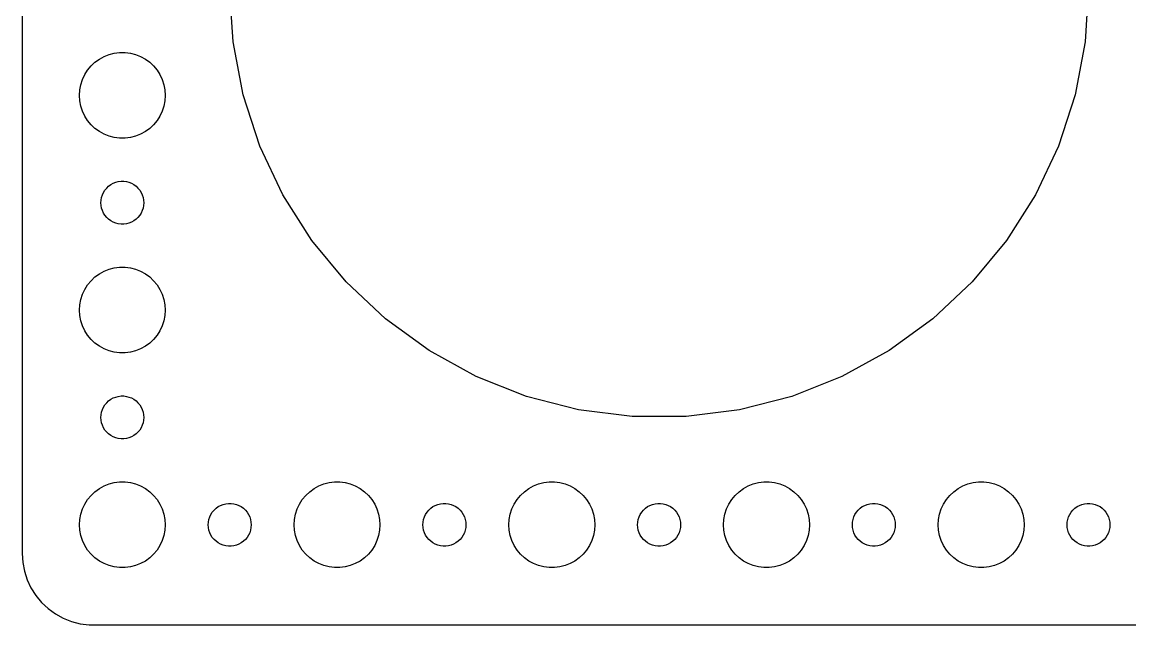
# Model space of a CAD drawing. Header units: metres. Extents: x -142 to 142, y -44 to 44.
# Drawn here: x -142 to -64.6, y -44.5 to -2.4 of the extents above; entities that cross this region are included whole.
import ezdxf

# ---------------------------------------------------------------- set-up
doc = ezdxf.new("R2010")
doc.units = ezdxf.units.M

msp = doc.modelspace()

# ---------------------------------------------------------------- linework, layer by layer
for p, q in [((-142, 39.5), (-142, -39.5)), ((-127.263, -3.75999), (-127.5, 0)), ((-67.5, 0), (-67.7366, -3.75999)), ((-126.557, -7.46069), (-127.263, -3.75999)), ((-67.7366, -3.75999), (-68.4425, -7.46069)), ((-135.927, -4.64682), (-135.562, -4.55313)), ((-135.562, -4.55313), (-135.188, -4.50591)), ((-135.188, -4.50591), (-134.812, -4.50591)), ((-134.812, -4.50591), (-134.438, -4.55313)), ((-134.438, -4.55313), (-134.073, -4.64682)), ((-137.187, -5.44635), (-136.912, -5.18845)), ((-136.912, -5.18845), (-136.607, -4.96701)), ((-136.607, -4.96701), (-136.277, -4.78551)), ((-136.277, -4.78551), (-135.927, -4.64682)), ((-134.073, -4.64682), (-133.723, -4.78551)), ((-133.723, -4.78551), (-133.393, -4.96701)), ((-133.393, -4.96701), (-133.088, -5.18845)), ((-133.088, -5.18845), (-132.813, -5.44635)), ((-137.789, -6.39561), (-137.629, -6.05473)), ((-137.629, -6.05473), (-137.427, -5.73663)), ((-137.427, -5.73663), (-137.187, -5.44635)), ((-132.813, -5.44635), (-132.573, -5.73663)), ((-132.573, -5.73663), (-132.371, -6.05473)), ((-132.371, -6.05473), (-132.211, -6.39561)), ((-137.976, -7.12399), (-137.906, -6.75392)), ((-137.906, -6.75392), (-137.789, -6.39561)), ((-132.211, -6.39561), (-132.094, -6.75392)), ((-132.094, -6.75392), (-132.024, -7.12399)), ((-138, -7.5), (-137.976, -7.12399)), ((-137.976, -7.87599), (-138, -7.5)), ((-132.024, -7.12399), (-132, -7.5)), ((-132, -7.5), (-132.024, -7.87599)), ((-125.393, -11.0437), (-126.557, -7.46069)), ((-68.4425, -7.46069), (-69.6067, -11.0437)), ((-137.906, -8.24606), (-137.976, -7.87599)), ((-137.789, -8.60437), (-137.906, -8.24606)), ((-132.094, -8.24606), (-132.211, -8.60437)), ((-132.024, -7.87599), (-132.094, -8.24606)), ((-137.629, -8.94525), (-137.789, -8.60437)), ((-137.427, -9.26335), (-137.629, -8.94525)), ((-137.187, -9.55363), (-137.427, -9.26335)), ((-132.573, -9.26335), (-132.813, -9.55363)), ((-132.371, -8.94525), (-132.573, -9.26335)), ((-132.211, -8.60437), (-132.371, -8.94525)), ((-136.912, -9.81154), (-137.187, -9.55363)), ((-136.607, -10.033), (-136.912, -9.81154)), ((-136.277, -10.2145), (-136.607, -10.033)), ((-133.393, -10.033), (-133.723, -10.2145)), ((-133.088, -9.81154), (-133.393, -10.033)), ((-132.813, -9.55363), (-133.088, -9.81154)), ((-135.927, -10.3532), (-136.277, -10.2145)), ((-135.562, -10.4469), (-135.927, -10.3532)), ((-135.188, -10.4941), (-135.562, -10.4469)), ((-134.812, -10.4941), (-135.188, -10.4941)), ((-134.438, -10.4469), (-134.812, -10.4941)), ((-134.073, -10.3532), (-134.438, -10.4469)), ((-133.723, -10.2145), (-134.073, -10.3532)), ((-123.789, -14.4526), (-125.393, -11.0437)), ((-69.6067, -11.0437), (-71.2108, -14.4526)), ((-136.093, -13.9732), (-135.956, -13.8442)), ((-135.956, -13.8442), (-135.804, -13.7335)), ((-135.804, -13.7335), (-135.639, -13.6427)), ((-135.639, -13.6427), (-135.464, -13.5734)), ((-135.464, -13.5734), (-135.281, -13.5266)), ((-135.281, -13.5266), (-135.094, -13.5029)), ((-135.094, -13.5029), (-134.906, -13.5029)), ((-134.906, -13.5029), (-134.719, -13.5266)), ((-134.719, -13.5266), (-134.536, -13.5734)), ((-134.536, -13.5734), (-134.361, -13.6427)), ((-134.361, -13.6427), (-134.196, -13.7335)), ((-134.196, -13.7335), (-134.044, -13.8442)), ((-134.044, -13.8442), (-133.907, -13.9732)), ((-136.488, -14.812), (-136.453, -14.627)), ((-136.453, -14.627), (-136.395, -14.4478)), ((-136.395, -14.4478), (-136.314, -14.2774)), ((-136.314, -14.2774), (-136.214, -14.1183)), ((-136.214, -14.1183), (-136.093, -13.9732)), ((-133.907, -13.9732), (-133.786, -14.1183)), ((-133.786, -14.1183), (-133.686, -14.2774)), ((-133.686, -14.2774), (-133.605, -14.4478)), ((-133.605, -14.4478), (-133.547, -14.627)), ((-133.547, -14.627), (-133.512, -14.812)), ((-121.771, -17.6335), (-123.789, -14.4526)), ((-71.2108, -14.4526), (-73.2295, -17.6335)), ((-136.5, -15), (-136.488, -14.812)), ((-136.488, -15.188), (-136.5, -15)), ((-136.453, -15.373), (-136.488, -15.188)), ((-136.395, -15.5522), (-136.453, -15.373)), ((-133.547, -15.373), (-133.605, -15.5522)), ((-133.512, -15.188), (-133.547, -15.373)), ((-133.512, -14.812), (-133.5, -15)), ((-133.5, -15), (-133.512, -15.188)), ((-136.314, -15.7226), (-136.395, -15.5522)), ((-136.214, -15.8817), (-136.314, -15.7226)), ((-136.093, -16.0268), (-136.214, -15.8817)), ((-135.956, -16.1558), (-136.093, -16.0268)), ((-135.804, -16.2665), (-135.956, -16.1558)), ((-134.044, -16.1558), (-134.196, -16.2665)), ((-133.907, -16.0268), (-134.044, -16.1558)), ((-133.786, -15.8817), (-133.907, -16.0268)), ((-133.686, -15.7226), (-133.786, -15.8817)), ((-133.605, -15.5522), (-133.686, -15.7226)), ((-135.639, -16.3572), (-135.804, -16.2665)), ((-135.464, -16.4266), (-135.639, -16.3572)), ((-135.281, -16.4734), (-135.464, -16.4266)), ((-135.094, -16.497), (-135.281, -16.4734)), ((-134.906, -16.497), (-135.094, -16.497)), ((-134.719, -16.4734), (-134.906, -16.497)), ((-134.536, -16.4266), (-134.719, -16.4734)), ((-134.361, -16.3572), (-134.536, -16.4266)), ((-134.196, -16.2665), (-134.361, -16.3572)), ((-119.369, -20.5364), (-121.771, -17.6335)), ((-73.2295, -17.6335), (-75.6309, -20.5364)), ((-136.912, -20.1884), (-136.607, -19.967)), ((-136.607, -19.967), (-136.277, -19.7855)), ((-136.277, -19.7855), (-135.927, -19.6468)), ((-135.927, -19.6468), (-135.562, -19.5531)), ((-135.562, -19.5531), (-135.188, -19.5059)), ((-135.188, -19.5059), (-134.812, -19.5059)), ((-134.812, -19.5059), (-134.438, -19.5531)), ((-134.438, -19.5531), (-134.073, -19.6468)), ((-134.073, -19.6468), (-133.723, -19.7855)), ((-133.723, -19.7855), (-133.393, -19.967)), ((-133.393, -19.967), (-133.088, -20.1884)), ((-137.629, -21.0547), (-137.427, -20.7366)), ((-137.427, -20.7366), (-137.187, -20.4464)), ((-137.187, -20.4464), (-136.912, -20.1884)), ((-133.088, -20.1884), (-132.813, -20.4464)), ((-132.813, -20.4464), (-132.573, -20.7366)), ((-132.573, -20.7366), (-132.371, -21.0547)), ((-116.623, -23.1154), (-119.369, -20.5364)), ((-75.6309, -20.5364), (-78.3773, -23.1154)), ((-137.906, -21.7539), (-137.789, -21.3956)), ((-137.789, -21.3956), (-137.629, -21.0547)), ((-132.371, -21.0547), (-132.211, -21.3956)), ((-132.211, -21.3956), (-132.094, -21.7539)), ((-138, -22.5), (-137.976, -22.124)), ((-137.976, -22.124), (-137.906, -21.7539)), ((-132.094, -21.7539), (-132.024, -22.124)), ((-132.024, -22.124), (-132, -22.5)), ((-137.976, -22.876), (-138, -22.5)), ((-137.906, -23.2461), (-137.976, -22.876)), ((-132.024, -22.876), (-132.094, -23.2461)), ((-132, -22.5), (-132.024, -22.876)), ((-113.575, -25.3298), (-116.623, -23.1154)), ((-78.3773, -23.1154), (-81.4252, -25.3298)), ((-137.789, -23.6044), (-137.906, -23.2461)), ((-137.629, -23.9453), (-137.789, -23.6044)), ((-137.427, -24.2634), (-137.629, -23.9453)), ((-132.371, -23.9453), (-132.573, -24.2634)), ((-132.211, -23.6044), (-132.371, -23.9453)), ((-132.094, -23.2461), (-132.211, -23.6044)), ((-137.187, -24.5536), (-137.427, -24.2634)), ((-136.912, -24.8115), (-137.187, -24.5536)), ((-132.813, -24.5536), (-133.088, -24.8115)), ((-132.573, -24.2634), (-132.813, -24.5536)), ((-136.607, -25.033), (-136.912, -24.8115)), ((-136.277, -25.2145), (-136.607, -25.033)), ((-135.927, -25.3532), (-136.277, -25.2145)), ((-135.562, -25.4469), (-135.927, -25.3532)), ((-135.188, -25.4941), (-135.562, -25.4469)), ((-134.812, -25.4941), (-135.188, -25.4941)), ((-134.438, -25.4469), (-134.812, -25.4941)), ((-134.073, -25.3532), (-134.438, -25.4469)), ((-133.723, -25.2145), (-134.073, -25.3532)), ((-133.393, -25.033), (-133.723, -25.2145)), ((-133.088, -24.8115), (-133.393, -25.033)), ((-110.273, -27.1448), (-113.575, -25.3298)), ((-81.4252, -25.3298), (-84.7266, -27.1448)), ((-106.771, -28.5317), (-110.273, -27.1448)), ((-84.7266, -27.1448), (-88.2295, -28.5317)), ((-135.639, -28.6427), (-135.464, -28.5734)), ((-135.464, -28.5734), (-135.281, -28.5266)), ((-135.281, -28.5266), (-135.094, -28.503)), ((-135.094, -28.503), (-134.906, -28.503)), ((-134.906, -28.503), (-134.719, -28.5266)), ((-134.719, -28.5266), (-134.536, -28.5734)), ((-134.536, -28.5734), (-134.361, -28.6427)), ((-103.121, -29.4686), (-106.771, -28.5317)), ((-88.2295, -28.5317), (-91.8786, -29.4686)), ((-136.395, -29.4478), (-136.314, -29.2774)), ((-136.314, -29.2774), (-136.214, -29.1183)), ((-136.214, -29.1183), (-136.093, -28.9732)), ((-136.093, -28.9732), (-135.956, -28.8442)), ((-135.956, -28.8442), (-135.804, -28.7335)), ((-135.804, -28.7335), (-135.639, -28.6427)), ((-134.361, -28.6427), (-134.196, -28.7335)), ((-134.196, -28.7335), (-134.044, -28.8442)), ((-134.044, -28.8442), (-133.907, -28.9732)), ((-133.907, -28.9732), (-133.786, -29.1183)), ((-133.786, -29.1183), (-133.686, -29.2774)), ((-133.686, -29.2774), (-133.605, -29.4478)), ((-136.5, -30), (-136.488, -29.812)), ((-136.488, -30.188), (-136.5, -30)), ((-136.488, -29.812), (-136.453, -29.627)), ((-136.453, -29.627), (-136.395, -29.4478)), ((-133.605, -29.4478), (-133.547, -29.627)), ((-133.547, -29.627), (-133.512, -29.812)), ((-133.512, -29.812), (-133.5, -30)), ((-133.5, -30), (-133.512, -30.188)), ((-99.3837, -29.9408), (-103.121, -29.4686)), ((-95.6163, -29.9408), (-99.3837, -29.9408)), ((-91.8786, -29.4686), (-95.6163, -29.9408)), ((-136.453, -30.373), (-136.488, -30.188)), ((-136.395, -30.5522), (-136.453, -30.373)), ((-136.314, -30.7226), (-136.395, -30.5522)), ((-136.214, -30.8817), (-136.314, -30.7226)), ((-136.093, -31.0268), (-136.214, -30.8817)), ((-133.786, -30.8817), (-133.907, -31.0268)), ((-133.686, -30.7226), (-133.786, -30.8817)), ((-133.605, -30.5522), (-133.686, -30.7226)), ((-133.547, -30.373), (-133.605, -30.5522)), ((-133.512, -30.188), (-133.547, -30.373)), ((-135.956, -31.1558), (-136.093, -31.0268)), ((-135.804, -31.2665), (-135.956, -31.1558)), ((-135.639, -31.3572), (-135.804, -31.2665)), ((-135.464, -31.4266), (-135.639, -31.3572)), ((-135.281, -31.4734), (-135.464, -31.4266)), ((-135.094, -31.497), (-135.281, -31.4734)), ((-134.906, -31.497), (-135.094, -31.497)), ((-134.719, -31.4734), (-134.906, -31.497)), ((-134.536, -31.4266), (-134.719, -31.4734)), ((-134.361, -31.3572), (-134.536, -31.4266)), ((-134.196, -31.2665), (-134.361, -31.3572)), ((-134.044, -31.1558), (-134.196, -31.2665)), ((-133.907, -31.0268), (-134.044, -31.1558)), ((-136.607, -34.967), (-136.277, -34.7855)), ((-136.277, -34.7855), (-135.927, -34.6468)), ((-135.927, -34.6468), (-135.562, -34.5531)), ((-135.562, -34.5531), (-135.188, -34.5059)), ((-135.188, -34.5059), (-134.812, -34.5059)), ((-134.812, -34.5059), (-134.438, -34.5531)), ((-134.438, -34.5531), (-134.073, -34.6468)), ((-134.073, -34.6468), (-133.723, -34.7855)), ((-133.723, -34.7855), (-133.393, -34.967)), ((-121.607, -34.967), (-121.277, -34.7855)), ((-121.277, -34.7855), (-120.927, -34.6468)), ((-120.927, -34.6468), (-120.562, -34.5531)), ((-120.562, -34.5531), (-120.188, -34.5059)), ((-120.188, -34.5059), (-119.812, -34.5059)), ((-119.812, -34.5059), (-119.438, -34.5531)), ((-119.438, -34.5531), (-119.073, -34.6468)), ((-119.073, -34.6468), (-118.723, -34.7855)), ((-118.723, -34.7855), (-118.393, -34.967)), ((-106.607, -34.967), (-106.277, -34.7855)), ((-106.277, -34.7855), (-105.927, -34.6468)), ((-105.927, -34.6468), (-105.562, -34.5531)), ((-105.562, -34.5531), (-105.188, -34.5059)), ((-105.188, -34.5059), (-104.812, -34.5059)), ((-104.812, -34.5059), (-104.438, -34.5531)), ((-104.438, -34.5531), (-104.073, -34.6468)), ((-104.073, -34.6468), (-103.723, -34.7855)), ((-103.723, -34.7855), (-103.393, -34.967)), ((-91.6075, -34.967), (-91.2773, -34.7855)), ((-91.2773, -34.7855), (-90.927, -34.6468)), ((-90.927, -34.6468), (-90.5621, -34.5531)), ((-90.5621, -34.5531), (-90.1884, -34.5059)), ((-90.1884, -34.5059), (-89.8116, -34.5059)), ((-89.8116, -34.5059), (-89.4379, -34.5531)), ((-89.4379, -34.5531), (-89.073, -34.6468)), ((-89.073, -34.6468), (-88.7227, -34.7855)), ((-88.7227, -34.7855), (-88.3925, -34.967)), ((-76.6075, -34.967), (-76.2773, -34.7855)), ((-76.2773, -34.7855), (-75.927, -34.6468)), ((-75.927, -34.6468), (-75.5621, -34.5531)), ((-75.5621, -34.5531), (-75.1884, -34.5059)), ((-75.1884, -34.5059), (-74.8116, -34.5059)), ((-74.8116, -34.5059), (-74.4379, -34.5531)), ((-74.4379, -34.5531), (-74.073, -34.6468)), ((-74.073, -34.6468), (-73.7227, -34.7855)), ((-73.7227, -34.7855), (-73.3925, -34.967)), ((-137.427, -35.7366), (-137.187, -35.4464)), ((-137.187, -35.4464), (-136.912, -35.1885)), ((-136.912, -35.1885), (-136.607, -34.967)), ((-133.393, -34.967), (-133.088, -35.1885)), ((-133.088, -35.1885), (-132.813, -35.4464)), ((-132.813, -35.4464), (-132.573, -35.7366)), ((-122.427, -35.7366), (-122.187, -35.4464)), ((-122.187, -35.4464), (-121.912, -35.1885)), ((-121.912, -35.1885), (-121.607, -34.967)), ((-118.393, -34.967), (-118.088, -35.1885)), ((-118.088, -35.1885), (-117.813, -35.4464)), ((-117.813, -35.4464), (-117.573, -35.7366)), ((-107.427, -35.7366), (-107.187, -35.4464)), ((-107.187, -35.4464), (-106.912, -35.1885)), ((-106.912, -35.1885), (-106.607, -34.967)), ((-103.393, -34.967), (-103.088, -35.1885)), ((-103.088, -35.1885), (-102.813, -35.4464)), ((-102.813, -35.4464), (-102.573, -35.7366)), ((-92.427, -35.7366), (-92.1869, -35.4464)), ((-92.1869, -35.4464), (-91.9123, -35.1885)), ((-91.9123, -35.1885), (-91.6075, -34.967)), ((-88.3925, -34.967), (-88.0877, -35.1885)), ((-88.0877, -35.1885), (-87.8131, -35.4464)), ((-87.8131, -35.4464), (-87.573, -35.7366)), ((-77.427, -35.7366), (-77.1869, -35.4464)), ((-77.1869, -35.4464), (-76.9123, -35.1885)), ((-76.9123, -35.1885), (-76.6075, -34.967)), ((-73.3925, -34.967), (-73.0877, -35.1885)), ((-73.0877, -35.1885), (-72.8131, -35.4464)), ((-72.8131, -35.4464), (-72.573, -35.7366)), ((-137.789, -36.3956), (-137.629, -36.0547)), ((-137.629, -36.0547), (-137.427, -35.7366)), ((-132.573, -35.7366), (-132.371, -36.0547)), ((-132.371, -36.0547), (-132.211, -36.3956)), ((-128.593, -36.4732), (-128.456, -36.3442)), ((-128.456, -36.3442), (-128.304, -36.2335)), ((-128.304, -36.2335), (-128.139, -36.1428)), ((-128.139, -36.1428), (-127.964, -36.0734)), ((-127.964, -36.0734), (-127.781, -36.0266)), ((-127.781, -36.0266), (-127.594, -36.003)), ((-127.594, -36.003), (-127.406, -36.003)), ((-127.406, -36.003), (-127.219, -36.0266)), ((-127.219, -36.0266), (-127.036, -36.0734)), ((-127.036, -36.0734), (-126.861, -36.1428)), ((-126.861, -36.1428), (-126.696, -36.2335)), ((-126.696, -36.2335), (-126.544, -36.3442)), ((-126.544, -36.3442), (-126.407, -36.4732)), ((-122.789, -36.3956), (-122.629, -36.0547)), ((-122.629, -36.0547), (-122.427, -35.7366)), ((-117.573, -35.7366), (-117.371, -36.0547)), ((-117.371, -36.0547), (-117.211, -36.3956)), ((-113.593, -36.4732), (-113.456, -36.3442)), ((-113.456, -36.3442), (-113.304, -36.2335)), ((-113.304, -36.2335), (-113.139, -36.1428)), ((-113.139, -36.1428), (-112.964, -36.0734)), ((-112.964, -36.0734), (-112.781, -36.0266)), ((-112.781, -36.0266), (-112.594, -36.003)), ((-112.594, -36.003), (-112.406, -36.003)), ((-112.406, -36.003), (-112.219, -36.0266)), ((-112.219, -36.0266), (-112.036, -36.0734)), ((-112.036, -36.0734), (-111.861, -36.1428)), ((-111.861, -36.1428), (-111.696, -36.2335)), ((-111.696, -36.2335), (-111.544, -36.3442)), ((-111.544, -36.3442), (-111.407, -36.4732)), ((-107.789, -36.3956), (-107.629, -36.0547)), ((-107.629, -36.0547), (-107.427, -35.7366)), ((-102.573, -35.7366), (-102.371, -36.0547)), ((-102.371, -36.0547), (-102.211, -36.3956)), ((-98.5934, -36.4732), (-98.4561, -36.3442)), ((-98.4561, -36.3442), (-98.3037, -36.2335)), ((-98.3037, -36.2335), (-98.1387, -36.1428)), ((-98.1387, -36.1428), (-97.9635, -36.0734)), ((-97.9635, -36.0734), (-97.7811, -36.0266)), ((-97.7811, -36.0266), (-97.5942, -36.003)), ((-97.5942, -36.003), (-97.4058, -36.003)), ((-97.4058, -36.003), (-97.2189, -36.0266)), ((-97.2189, -36.0266), (-97.0365, -36.0734)), ((-97.0365, -36.0734), (-96.8613, -36.1428)), ((-96.8613, -36.1428), (-96.6963, -36.2335)), ((-96.6963, -36.2335), (-96.5439, -36.3442)), ((-96.5439, -36.3442), (-96.4065, -36.4732)), ((-92.7893, -36.3956), (-92.6289, -36.0547)), ((-92.6289, -36.0547), (-92.427, -35.7366)), ((-87.573, -35.7366), (-87.3711, -36.0547)), ((-87.3711, -36.0547), (-87.2107, -36.3956)), ((-83.5934, -36.4732), (-83.4561, -36.3442)), ((-83.4561, -36.3442), (-83.3037, -36.2335)), ((-83.3037, -36.2335), (-83.1387, -36.1428)), ((-83.1387, -36.1428), (-82.9635, -36.0734)), ((-82.9635, -36.0734), (-82.7811, -36.0266)), ((-82.7811, -36.0266), (-82.5942, -36.003)), ((-82.5942, -36.003), (-82.4058, -36.003)), ((-82.4058, -36.003), (-82.2189, -36.0266)), ((-82.2189, -36.0266), (-82.0365, -36.0734)), ((-82.0365, -36.0734), (-81.8613, -36.1428)), ((-81.8613, -36.1428), (-81.6963, -36.2335)), ((-81.6963, -36.2335), (-81.5439, -36.3442)), ((-81.5439, -36.3442), (-81.4065, -36.4732)), ((-77.7893, -36.3956), (-77.6289, -36.0547)), ((-77.6289, -36.0547), (-77.427, -35.7366)), ((-72.573, -35.7366), (-72.3711, -36.0547)), ((-72.3711, -36.0547), (-72.2107, -36.3956)), ((-68.5934, -36.4732), (-68.4561, -36.3442)), ((-68.4561, -36.3442), (-68.3037, -36.2335)), ((-68.3037, -36.2335), (-68.1387, -36.1428)), ((-68.1387, -36.1428), (-67.9635, -36.0734)), ((-67.9635, -36.0734), (-67.7811, -36.0266)), ((-67.7811, -36.0266), (-67.5942, -36.003)), ((-67.5942, -36.003), (-67.4058, -36.003)), ((-67.4058, -36.003), (-67.2189, -36.0266)), ((-67.2189, -36.0266), (-67.0365, -36.0734)), ((-67.0365, -36.0734), (-66.8613, -36.1428)), ((-66.8613, -36.1428), (-66.6963, -36.2335)), ((-66.6963, -36.2335), (-66.5439, -36.3442)), ((-66.5439, -36.3442), (-66.4065, -36.4732)), ((-138, -37.5), (-137.976, -37.124)), ((-137.976, -37.124), (-137.906, -36.7539)), ((-137.906, -36.7539), (-137.789, -36.3956)), ((-132.211, -36.3956), (-132.094, -36.7539)), ((-132.094, -36.7539), (-132.024, -37.124)), ((-132.024, -37.124), (-132, -37.5)), ((-128.988, -37.312), (-128.953, -37.127)), ((-128.953, -37.127), (-128.895, -36.9478)), ((-128.895, -36.9478), (-128.814, -36.7774)), ((-128.814, -36.7774), (-128.714, -36.6183)), ((-128.714, -36.6183), (-128.593, -36.4732)), ((-126.407, -36.4732), (-126.286, -36.6183)), ((-126.286, -36.6183), (-126.186, -36.7774)), ((-126.186, -36.7774), (-126.105, -36.9478)), ((-126.105, -36.9478), (-126.047, -37.127)), ((-126.047, -37.127), (-126.012, -37.312)), ((-123, -37.5), (-122.976, -37.124)), ((-122.976, -37.124), (-122.906, -36.7539)), ((-122.906, -36.7539), (-122.789, -36.3956)), ((-117.211, -36.3956), (-117.094, -36.7539)), ((-117.094, -36.7539), (-117.024, -37.124)), ((-117.024, -37.124), (-117, -37.5)), ((-113.988, -37.312), (-113.953, -37.127)), ((-113.953, -37.127), (-113.895, -36.9478)), ((-113.895, -36.9478), (-113.814, -36.7774)), ((-113.814, -36.7774), (-113.714, -36.6183)), ((-113.714, -36.6183), (-113.593, -36.4732)), ((-111.407, -36.4732), (-111.286, -36.6183)), ((-111.286, -36.6183), (-111.186, -36.7774)), ((-111.186, -36.7774), (-111.105, -36.9478)), ((-111.105, -36.9478), (-111.047, -37.127)), ((-111.047, -37.127), (-111.012, -37.312)), ((-108, -37.5), (-107.976, -37.124)), ((-107.976, -37.124), (-107.906, -36.7539)), ((-107.906, -36.7539), (-107.789, -36.3956)), ((-102.211, -36.3956), (-102.094, -36.7539)), ((-102.094, -36.7539), (-102.024, -37.124)), ((-102.024, -37.124), (-102, -37.5)), ((-98.9882, -37.312), (-98.9529, -37.127)), ((-98.9529, -37.127), (-98.8947, -36.9478)), ((-98.8947, -36.9478), (-98.8145, -36.7774)), ((-98.8145, -36.7774), (-98.7135, -36.6183)), ((-98.7135, -36.6183), (-98.5934, -36.4732)), ((-96.4065, -36.4732), (-96.2865, -36.6183)), ((-96.2865, -36.6183), (-96.1855, -36.7774)), ((-96.1855, -36.7774), (-96.1053, -36.9478)), ((-96.1053, -36.9478), (-96.0471, -37.127)), ((-96.0471, -37.127), (-96.0118, -37.312)), ((-93, -37.5), (-92.9763, -37.124)), ((-92.9763, -37.124), (-92.9057, -36.7539)), ((-92.9057, -36.7539), (-92.7893, -36.3956)), ((-87.2107, -36.3956), (-87.0943, -36.7539)), ((-87.0943, -36.7539), (-87.0237, -37.124)), ((-87.0237, -37.124), (-87, -37.5)), ((-83.9882, -37.312), (-83.9529, -37.127)), ((-83.9529, -37.127), (-83.8947, -36.9478)), ((-83.8947, -36.9478), (-83.8145, -36.7774)), ((-83.8145, -36.7774), (-83.7135, -36.6183)), ((-83.7135, -36.6183), (-83.5934, -36.4732)), ((-81.4065, -36.4732), (-81.2865, -36.6183)), ((-81.2865, -36.6183), (-81.1855, -36.7774)), ((-81.1855, -36.7774), (-81.1053, -36.9478)), ((-81.1053, -36.9478), (-81.0471, -37.127)), ((-81.0471, -37.127), (-81.0118, -37.312)), ((-78, -37.5), (-77.9763, -37.124)), ((-77.9763, -37.124), (-77.9057, -36.7539)), ((-77.9057, -36.7539), (-77.7893, -36.3956)), ((-72.2107, -36.3956), (-72.0943, -36.7539)), ((-72.0943, -36.7539), (-72.0237, -37.124)), ((-72.0237, -37.124), (-72, -37.5)), ((-68.9882, -37.312), (-68.9529, -37.127)), ((-68.9529, -37.127), (-68.8947, -36.9478)), ((-68.8947, -36.9478), (-68.8145, -36.7774)), ((-68.8145, -36.7774), (-68.7135, -36.6183)), ((-68.7135, -36.6183), (-68.5934, -36.4732)), ((-66.4065, -36.4732), (-66.2865, -36.6183)), ((-66.2865, -36.6183), (-66.1855, -36.7774)), ((-66.1855, -36.7774), (-66.1053, -36.9478)), ((-66.1053, -36.9478), (-66.0471, -37.127)), ((-66.0471, -37.127), (-66.0118, -37.312)), ((-137.976, -37.876), (-138, -37.5)), ((-137.906, -38.2461), (-137.976, -37.876)), ((-132.024, -37.876), (-132.094, -38.2461)), ((-132, -37.5), (-132.024, -37.876)), ((-129, -37.5), (-128.988, -37.312)), ((-128.988, -37.688), (-129, -37.5)), ((-128.953, -37.873), (-128.988, -37.688)), ((-128.895, -38.0522), (-128.953, -37.873)), ((-126.047, -37.873), (-126.105, -38.0522)), ((-126.012, -37.688), (-126.047, -37.873)), ((-126.012, -37.312), (-126, -37.5)), ((-126, -37.5), (-126.012, -37.688)), ((-122.976, -37.876), (-123, -37.5)), ((-122.906, -38.2461), (-122.976, -37.876)), ((-117.024, -37.876), (-117.094, -38.2461)), ((-117, -37.5), (-117.024, -37.876)), ((-114, -37.5), (-113.988, -37.312)), ((-113.988, -37.688), (-114, -37.5)), ((-113.953, -37.873), (-113.988, -37.688)), ((-113.895, -38.0522), (-113.953, -37.873)), ((-111.047, -37.873), (-111.105, -38.0522)), ((-111.012, -37.688), (-111.047, -37.873)), ((-111.012, -37.312), (-111, -37.5)), ((-111, -37.5), (-111.012, -37.688)), ((-107.976, -37.876), (-108, -37.5)), ((-107.906, -38.2461), (-107.976, -37.876)), ((-102.024, -37.876), (-102.094, -38.2461)), ((-102, -37.5), (-102.024, -37.876)), ((-99, -37.5), (-98.9882, -37.312)), ((-98.9882, -37.688), (-99, -37.5)), ((-98.9529, -37.873), (-98.9882, -37.688)), ((-98.8947, -38.0522), (-98.9529, -37.873)), ((-96.0471, -37.873), (-96.1053, -38.0522)), ((-96.0118, -37.688), (-96.0471, -37.873)), ((-96.0118, -37.312), (-96, -37.5)), ((-96, -37.5), (-96.0118, -37.688)), ((-92.9763, -37.876), (-93, -37.5)), ((-92.9057, -38.2461), (-92.9763, -37.876)), ((-87.0237, -37.876), (-87.0943, -38.2461)), ((-87, -37.5), (-87.0237, -37.876)), ((-84, -37.5), (-83.9882, -37.312)), ((-83.9882, -37.688), (-84, -37.5)), ((-83.9529, -37.873), (-83.9882, -37.688)), ((-83.8947, -38.0522), (-83.9529, -37.873)), ((-81.0471, -37.873), (-81.1053, -38.0522)), ((-81.0118, -37.688), (-81.0471, -37.873)), ((-81.0118, -37.312), (-81, -37.5)), ((-81, -37.5), (-81.0118, -37.688)), ((-77.9763, -37.876), (-78, -37.5)), ((-77.9057, -38.2461), (-77.9763, -37.876)), ((-72.0237, -37.876), (-72.0943, -38.2461)), ((-72, -37.5), (-72.0237, -37.876)), ((-69, -37.5), (-68.9882, -37.312)), ((-68.9882, -37.688), (-69, -37.5)), ((-68.9529, -37.873), (-68.9882, -37.688)), ((-68.8947, -38.0522), (-68.9529, -37.873)), ((-66.0471, -37.873), (-66.1053, -38.0522)), ((-66.0118, -37.688), (-66.0471, -37.873)), ((-66.0118, -37.312), (-66, -37.5)), ((-66, -37.5), (-66.0118, -37.688)), ((-137.789, -38.6044), (-137.906, -38.2461)), ((-137.629, -38.9453), (-137.789, -38.6044)), ((-132.211, -38.6044), (-132.371, -38.9453)), ((-132.094, -38.2461), (-132.211, -38.6044)), ((-128.814, -38.2226), (-128.895, -38.0522)), ((-128.714, -38.3817), (-128.814, -38.2226)), ((-128.593, -38.5268), (-128.714, -38.3817)), ((-128.456, -38.6558), (-128.593, -38.5268)), ((-128.304, -38.7665), (-128.456, -38.6558)), ((-126.544, -38.6558), (-126.696, -38.7665)), ((-126.407, -38.5268), (-126.544, -38.6558)), ((-126.286, -38.3817), (-126.407, -38.5268)), ((-126.186, -38.2226), (-126.286, -38.3817)), ((-126.105, -38.0522), (-126.186, -38.2226)), ((-122.789, -38.6044), (-122.906, -38.2461)), ((-122.629, -38.9453), (-122.789, -38.6044)), ((-117.211, -38.6044), (-117.371, -38.9453)), ((-117.094, -38.2461), (-117.211, -38.6044)), ((-113.814, -38.2226), (-113.895, -38.0522)), ((-113.714, -38.3817), (-113.814, -38.2226)), ((-113.593, -38.5268), (-113.714, -38.3817)), ((-113.456, -38.6558), (-113.593, -38.5268)), ((-113.304, -38.7665), (-113.456, -38.6558)), ((-111.544, -38.6558), (-111.696, -38.7665)), ((-111.407, -38.5268), (-111.544, -38.6558)), ((-111.286, -38.3817), (-111.407, -38.5268)), ((-111.186, -38.2226), (-111.286, -38.3817)), ((-111.105, -38.0522), (-111.186, -38.2226)), ((-107.789, -38.6044), (-107.906, -38.2461)), ((-107.629, -38.9453), (-107.789, -38.6044)), ((-102.211, -38.6044), (-102.371, -38.9453)), ((-102.094, -38.2461), (-102.211, -38.6044)), ((-98.8145, -38.2226), (-98.8947, -38.0522)), ((-98.7135, -38.3817), (-98.8145, -38.2226)), ((-98.5934, -38.5268), (-98.7135, -38.3817)), ((-98.4561, -38.6558), (-98.5934, -38.5268)), ((-98.3037, -38.7665), (-98.4561, -38.6558)), ((-96.5439, -38.6558), (-96.6963, -38.7665)), ((-96.4065, -38.5268), (-96.5439, -38.6558)), ((-96.2865, -38.3817), (-96.4065, -38.5268)), ((-96.1855, -38.2226), (-96.2865, -38.3817)), ((-96.1053, -38.0522), (-96.1855, -38.2226)), ((-92.7893, -38.6044), (-92.9057, -38.2461)), ((-92.6289, -38.9453), (-92.7893, -38.6044)), ((-87.2107, -38.6044), (-87.3711, -38.9453)), ((-87.0943, -38.2461), (-87.2107, -38.6044)), ((-83.8145, -38.2226), (-83.8947, -38.0522)), ((-83.7135, -38.3817), (-83.8145, -38.2226)), ((-83.5934, -38.5268), (-83.7135, -38.3817)), ((-83.4561, -38.6558), (-83.5934, -38.5268)), ((-83.3037, -38.7665), (-83.4561, -38.6558)), ((-81.5439, -38.6558), (-81.6963, -38.7665)), ((-81.4065, -38.5268), (-81.5439, -38.6558)), ((-81.2865, -38.3817), (-81.4065, -38.5268)), ((-81.1855, -38.2226), (-81.2865, -38.3817)), ((-81.1053, -38.0522), (-81.1855, -38.2226)), ((-77.7893, -38.6044), (-77.9057, -38.2461)), ((-77.6289, -38.9453), (-77.7893, -38.6044)), ((-72.2107, -38.6044), (-72.3711, -38.9453)), ((-72.0943, -38.2461), (-72.2107, -38.6044)), ((-68.8145, -38.2226), (-68.8947, -38.0522)), ((-68.7135, -38.3817), (-68.8145, -38.2226)), ((-68.5934, -38.5268), (-68.7135, -38.3817)), ((-68.4561, -38.6558), (-68.5934, -38.5268)), ((-68.3037, -38.7665), (-68.4561, -38.6558)), ((-66.5439, -38.6558), (-66.6963, -38.7665)), ((-66.4065, -38.5268), (-66.5439, -38.6558)), ((-66.2865, -38.3817), (-66.4065, -38.5268)), ((-66.1855, -38.2226), (-66.2865, -38.3817)), ((-66.1053, -38.0522), (-66.1855, -38.2226)), ((-137.427, -39.2634), (-137.629, -38.9453)), ((-137.187, -39.5536), (-137.427, -39.2634)), ((-132.573, -39.2634), (-132.813, -39.5536)), ((-132.371, -38.9453), (-132.573, -39.2634)), ((-128.139, -38.8572), (-128.304, -38.7665)), ((-127.964, -38.9266), (-128.139, -38.8572)), ((-127.781, -38.9734), (-127.964, -38.9266)), ((-127.594, -38.997), (-127.781, -38.9734)), ((-127.406, -38.997), (-127.594, -38.997)), ((-127.219, -38.9734), (-127.406, -38.997)), ((-127.036, -38.9266), (-127.219, -38.9734)), ((-126.861, -38.8572), (-127.036, -38.9266)), ((-126.696, -38.7665), (-126.861, -38.8572)), ((-122.427, -39.2634), (-122.629, -38.9453)), ((-122.187, -39.5536), (-122.427, -39.2634)), ((-117.573, -39.2634), (-117.813, -39.5536)), ((-117.371, -38.9453), (-117.573, -39.2634)), ((-113.139, -38.8572), (-113.304, -38.7665)), ((-112.964, -38.9266), (-113.139, -38.8572)), ((-112.781, -38.9734), (-112.964, -38.9266)), ((-112.594, -38.997), (-112.781, -38.9734)), ((-112.406, -38.997), (-112.594, -38.997)), ((-112.219, -38.9734), (-112.406, -38.997)), ((-112.036, -38.9266), (-112.219, -38.9734)), ((-111.861, -38.8572), (-112.036, -38.9266)), ((-111.696, -38.7665), (-111.861, -38.8572)), ((-107.427, -39.2634), (-107.629, -38.9453)), ((-107.187, -39.5536), (-107.427, -39.2634)), ((-102.573, -39.2634), (-102.813, -39.5536)), ((-102.371, -38.9453), (-102.573, -39.2634)), ((-98.1387, -38.8572), (-98.3037, -38.7665)), ((-97.9635, -38.9266), (-98.1387, -38.8572)), ((-97.7811, -38.9734), (-97.9635, -38.9266)), ((-97.5942, -38.997), (-97.7811, -38.9734)), ((-97.4058, -38.997), (-97.5942, -38.997)), ((-97.2189, -38.9734), (-97.4058, -38.997)), ((-97.0365, -38.9266), (-97.2189, -38.9734)), ((-96.8613, -38.8572), (-97.0365, -38.9266)), ((-96.6963, -38.7665), (-96.8613, -38.8572)), ((-92.427, -39.2634), (-92.6289, -38.9453)), ((-92.1869, -39.5536), (-92.427, -39.2634)), ((-87.573, -39.2634), (-87.8131, -39.5536)), ((-87.3711, -38.9453), (-87.573, -39.2634)), ((-83.1387, -38.8572), (-83.3037, -38.7665)), ((-82.9635, -38.9266), (-83.1387, -38.8572)), ((-82.7811, -38.9734), (-82.9635, -38.9266)), ((-82.5942, -38.997), (-82.7811, -38.9734)), ((-82.4058, -38.997), (-82.5942, -38.997)), ((-82.2189, -38.9734), (-82.4058, -38.997)), ((-82.0365, -38.9266), (-82.2189, -38.9734)), ((-81.8613, -38.8572), (-82.0365, -38.9266)), ((-81.6963, -38.7665), (-81.8613, -38.8572)), ((-77.427, -39.2634), (-77.6289, -38.9453)), ((-77.1869, -39.5536), (-77.427, -39.2634)), ((-72.573, -39.2634), (-72.8131, -39.5536)), ((-72.3711, -38.9453), (-72.573, -39.2634)), ((-68.1387, -38.8572), (-68.3037, -38.7665)), ((-67.9635, -38.9266), (-68.1387, -38.8572)), ((-67.7811, -38.9734), (-67.9635, -38.9266)), ((-67.5942, -38.997), (-67.7811, -38.9734)), ((-67.4058, -38.997), (-67.5942, -38.997)), ((-67.2189, -38.9734), (-67.4058, -38.997)), ((-67.0365, -38.9266), (-67.2189, -38.9734)), ((-66.8613, -38.8572), (-67.0365, -38.9266)), ((-66.6963, -38.7665), (-66.8613, -38.8572)), ((-142, -39.5), (-141.961, -40.1267)), ((-141.961, -40.1267), (-141.843, -40.7434)), ((-136.912, -39.8115), (-137.187, -39.5536)), ((-136.607, -40.033), (-136.912, -39.8115)), ((-136.277, -40.2145), (-136.607, -40.033)), ((-135.927, -40.3532), (-136.277, -40.2145)), ((-133.723, -40.2145), (-134.073, -40.3532)), ((-133.393, -40.033), (-133.723, -40.2145)), ((-133.088, -39.8115), (-133.393, -40.033)), ((-132.813, -39.5536), (-133.088, -39.8115)), ((-121.912, -39.8115), (-122.187, -39.5536)), ((-121.607, -40.033), (-121.912, -39.8115)), ((-121.277, -40.2145), (-121.607, -40.033)), ((-120.927, -40.3532), (-121.277, -40.2145)), ((-118.723, -40.2145), (-119.073, -40.3532)), ((-118.393, -40.033), (-118.723, -40.2145)), ((-118.088, -39.8115), (-118.393, -40.033)), ((-117.813, -39.5536), (-118.088, -39.8115)), ((-106.912, -39.8115), (-107.187, -39.5536)), ((-106.607, -40.033), (-106.912, -39.8115)), ((-106.277, -40.2145), (-106.607, -40.033)), ((-105.927, -40.3532), (-106.277, -40.2145)), ((-103.723, -40.2145), (-104.073, -40.3532)), ((-103.393, -40.033), (-103.723, -40.2145)), ((-103.088, -39.8115), (-103.393, -40.033)), ((-102.813, -39.5536), (-103.088, -39.8115)), ((-91.9123, -39.8115), (-92.1869, -39.5536)), ((-91.6075, -40.033), (-91.9123, -39.8115)), ((-91.2773, -40.2145), (-91.6075, -40.033)), ((-90.927, -40.3532), (-91.2773, -40.2145)), ((-88.7227, -40.2145), (-89.073, -40.3532)), ((-88.3925, -40.033), (-88.7227, -40.2145)), ((-88.0877, -39.8115), (-88.3925, -40.033)), ((-87.8131, -39.5536), (-88.0877, -39.8115)), ((-76.9123, -39.8115), (-77.1869, -39.5536)), ((-76.6075, -40.033), (-76.9123, -39.8115)), ((-76.2773, -40.2145), (-76.6075, -40.033)), ((-75.927, -40.3532), (-76.2773, -40.2145)), ((-73.7227, -40.2145), (-74.073, -40.3532)), ((-73.3925, -40.033), (-73.7227, -40.2145)), ((-73.0877, -39.8115), (-73.3925, -40.033)), ((-72.8131, -39.5536), (-73.0877, -39.8115)), ((-141.843, -40.7434), (-141.649, -41.3406)), ((-135.562, -40.4469), (-135.927, -40.3532)), ((-135.188, -40.4941), (-135.562, -40.4469)), ((-134.812, -40.4941), (-135.188, -40.4941)), ((-134.438, -40.4469), (-134.812, -40.4941)), ((-134.073, -40.3532), (-134.438, -40.4469)), ((-120.562, -40.4469), (-120.927, -40.3532)), ((-120.188, -40.4941), (-120.562, -40.4469)), ((-119.812, -40.4941), (-120.188, -40.4941)), ((-119.438, -40.4469), (-119.812, -40.4941)), ((-119.073, -40.3532), (-119.438, -40.4469)), ((-105.562, -40.4469), (-105.927, -40.3532)), ((-105.188, -40.4941), (-105.562, -40.4469)), ((-104.812, -40.4941), (-105.188, -40.4941)), ((-104.438, -40.4469), (-104.812, -40.4941)), ((-104.073, -40.3532), (-104.438, -40.4469)), ((-90.5621, -40.4469), (-90.927, -40.3532)), ((-90.1884, -40.4941), (-90.5621, -40.4469)), ((-89.8116, -40.4941), (-90.1884, -40.4941)), ((-89.4379, -40.4469), (-89.8116, -40.4941)), ((-89.073, -40.3532), (-89.4379, -40.4469)), ((-75.5621, -40.4469), (-75.927, -40.3532)), ((-75.1884, -40.4941), (-75.5621, -40.4469)), ((-74.8116, -40.4941), (-75.1884, -40.4941)), ((-74.4379, -40.4469), (-74.8116, -40.4941)), ((-74.073, -40.3532), (-74.4379, -40.4469)), ((-141.649, -41.3406), (-141.382, -41.9088)), ((-141.382, -41.9088), (-141.045, -42.4389)), ((-141.045, -42.4389), (-140.645, -42.9227)), ((-140.645, -42.9227), (-140.187, -43.3526)), ((-140.187, -43.3526), (-139.679, -43.7216)), ((-139.679, -43.7216), (-139.129, -44.0241)), ((-139.129, -44.0241), (-138.545, -44.2553)), ((-138.545, -44.2553), (-137.937, -44.4114)), ((-137.937, -44.4114), (-137.314, -44.4901)), ((-137.314, -44.4901), (137.314, -44.4901))]:
    msp.add_line(p, q)

doc.saveas('drawing.dxf')
